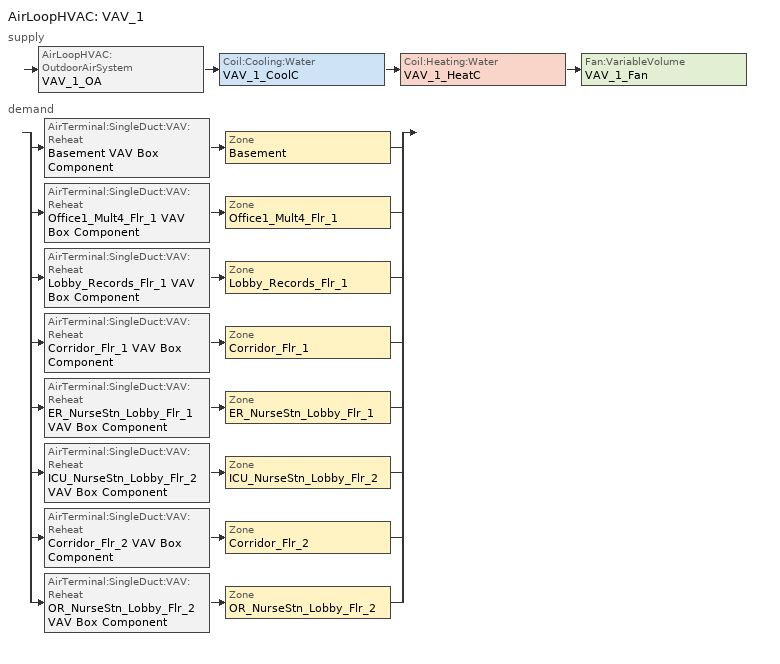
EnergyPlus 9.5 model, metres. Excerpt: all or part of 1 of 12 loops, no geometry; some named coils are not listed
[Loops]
AirLoopHVAC 'VAV_1'
 supply: AirLoopHVAC:OutdoorAirSystem 'VAV_1_OA' > Coil:Cooling:Water 'VAV_1_CoolC' > Coil:Heating:Water 'VAV_1_HeatC' > Fan:VariableVolume 'VAV_1_Fan'
 demand: split
  | AirTerminal:SingleDuct:VAV:Reheat 'Basement VAV Box Component' > Zone 'Basement'
  | AirTerminal:SingleDuct:VAV:Reheat 'Office1_Mult4_Flr_1 VAV Box Component' > Zone 'Office1_Mult4_Flr_1'
  | AirTerminal:SingleDuct:VAV:Reheat 'Lobby_Records_Flr_1 VAV Box Component' > Zone 'Lobby_Records_Flr_1'
  | AirTerminal:SingleDuct:VAV:Reheat 'Corridor_Flr_1 VAV Box Component' > Zone 'Corridor_Flr_1'
  | AirTerminal:SingleDuct:VAV:Reheat 'ER_NurseStn_Lobby_Flr_1 VAV Box Component' > Zone 'ER_NurseStn_Lobby_Flr_1'
  | AirTerminal:SingleDuct:VAV:Reheat 'ICU_NurseStn_Lobby_Flr_2 VAV Box Component' > Zone 'ICU_NurseStn_Lobby_Flr_2'
  | AirTerminal:SingleDuct:VAV:Reheat 'Corridor_Flr_2 VAV Box Component' > Zone 'Corridor_Flr_2'
  | AirTerminal:SingleDuct:VAV:Reheat 'OR_NurseStn_Lobby_Flr_2 VAV Box Component' > Zone 'OR_NurseStn_Lobby_Flr_2'
[Sizing:Zone] Zone Cooling Design Supply Air Temperature Input Method=SupplyAirTemperature; Zone Cooling Design Supply Air Temperature {C}=12.8; Zone Heating Design Supply Air Temperature Input Method=SupplyAirTemperature; Zone Heating Design Supply Air Temperature {C}=40; Zone Cooling Design Supply Air Humidity Ratio {kgWater/kgDryAir}=0.007; Zone Heating Design Supply Air Humidity Ratio {kgWater/kgDryAir}=0.008; Zone Heating Sizing Factor=0; Zone Cooling Sizing Factor=0; Cooling Design Air Flow Method=DesignDay; Cooling Design Air Flow Rate {m3/s}=0; Cooling Minimum Air Flow {m3/s}=0; Cooling Minimum Air Flow Fraction=0; Heating Design Air Flow Method=DesignDay; Heating Design Air Flow Rate {m3/s}=0; Account for Dedicated Outdoor Air System=No; Dedicated Outdoor Air System Control Strategy=NeutralSupplyAir; Dedicated Outdoor Air Low Setpoint Temperature for Design {C}=autosize; Dedicated Outdoor Air High Setpoint Temperature for Design {C}=autosize
Name | Design Specification Outdoor Air Object
Basement | SZ DSOA Basement
Office1_Mult4_Flr_1 | SZ DSOA Office1_Mult4_Flr_1
Lobby_Records_Flr_1 | SZ DSOA Lobby_Records_Flr_1
Corridor_Flr_1 | SZ DSOA Corridor_Flr_1
ER_NurseStn_Lobby_Flr_1 | SZ DSOA ER_NurseStn_Lobby_Flr_1
ICU_NurseStn_Lobby_Flr_2 | SZ DSOA ICU_NurseStn_Lobby_Flr_2
Corridor_Flr_2 | SZ DSOA Corridor_Flr_2
OR_NurseStn_Lobby_Flr_2 | SZ DSOA OR_NurseStn_Lobby_Flr_2
[DesignSpecification:OutdoorAir]
Name | Outdoor Air Method | Outdoor Air Flow per Zone Floor Area {m3/s-m2} | Outdoor Air Flow per Zone {m3/s} | Outdoor Air Flow per Person {m3/s-person}
SZ DSOA Basement | Flow/Area | 0.000368277 | 0
SZ DSOA Office1_Mult4_Flr_1 | Flow/Area | 0.00048257 | 0
SZ DSOA Lobby_Records_Flr_1; SZ DSOA ER_NurseStn_Lobby_Flr_1; SZ DSOA ICU_NurseStn_Lobby_Flr_2; SZ DSOA OR_NurseStn_Lobby_Flr_2 | Flow/Area | 0.000338645 | 0
SZ DSOA Corridor_Flr_1; SZ DSOA Corridor_Flr_2 | Flow/Area | 0.000304781 | 0
CM DSOA Basement | Sum | 0.000368277 |  | 1e-08
CM DSOA Office1_Mult4_Flr_1 | Sum | 0.00048257 |  | 1e-08
CM DSOA Lobby_Records_Flr_1; CM DSOA Er_Nursestn_Lobby_Flr_1; CM DSOA Icu_Nursestn_Lobby_Flr_2; CM DSOA Or_Nursestn_Lobby_Flr_2 | Sum | 0.000338645 |  | 1e-08
CM DSOA Corridor_Flr_1; CM DSOA Corridor_Flr_2 | Sum | 0.000304781 |  | 1e-08
[Sizing:System]
VAV_1: Type of Load to Size On=Sensible; Design Outdoor Air Flow Rate {m3/s}=5.40812; Central Heating Maximum System Air Flow Ratio=0.3; Preheat Design Temperature {C}=7; Preheat Design Humidity Ratio {kgWater/kgDryAir}=0.008; Precool Design Temperature {C}=12.8; Precool Design Humidity Ratio {kgWater/kgDryAir}=0.008; Central Cooling Design Supply Air Temperature {C}=12.8; Central Heating Design Supply Air Temperature {C}=12.8; Type of Zone Sum to Use=Coincident; 100% Outdoor Air in Cooling=No; 100% Outdoor Air in Heating=No; Central Cooling Design Supply Air Humidity Ratio {kgWater/kgDryAir}=0.007; Central Heating Design Supply Air Humidity Ratio {kgWater/kgDryAir}=0.008; Cooling Supply Air Flow Rate Method=DesignDay; Cooling Supply Air Flow Rate {m3/s}=0; Heating Supply Air Flow Rate Method=DesignDay; Heating Supply Air Flow Rate {m3/s}=0; System Outdoor Air Method=ZoneSum; Zone Maximum Outdoor Air Fraction=1; Cooling Design Capacity Method=CoolingDesignCapacity; Cooling Design Capacity {W}=autosize; Heating Design Capacity Method=HeatingDesignCapacity; Heating Design Capacity {W}=autosize; Central Cooling Capacity Control Method=OnOff
[AirLoopHVAC]
VAV_1: Design Supply Air Flow Rate {m3/s}=AUTOSIZE
[SetpointManager:OutdoorAirReset]
VAV_1 Supply Air Temperature Manager: Control Variable=Temperature; Setpoint at Outdoor Low Temperature {C}=15.6; Outdoor Low Temperature {C}=10; Setpoint at Outdoor High Temperature {C}=12.8; Outdoor High Temperature {C}=21.1; Setpoint Node or NodeList=VAV_1 Supply Equipment Outlet Node
[SetpointManager:MixedAir] Control Variable=Temperature
Name | Setpoint Node or NodeList
VAV_1_CoolC SAT Manager | VAV_1_CoolC-VAV_1_HeatCNode
VAV_1_HeatC SAT Manager | VAV_1_HeatC-VAV_1_FanNode
VAV_1_OAMixed Air Temp Manager | VAV_1_OA-VAV_1_CoolCNode
[SetpointManager:OutdoorAirPretreat]
VAV_1 Heat Exhchanger Supply Air Temp Manager: Control Variable=Temperature; Minimum Setpoint Temperature {C}=-99; Maximum Setpoint Temperature {C}=99; Minimum Setpoint Humidity Ratio {kgWater/kgDryAir}=0.00001; Maximum Setpoint Humidity Ratio {kgWater/kgDryAir}=1; Setpoint Node or NodeList=VAV_1 Heat Recovery Outlet Node
[Controller:WaterCoil] Control Variable=Temperature; Actuator Variable=Flow; Maximum Actuated Flow {m3/s}=AUTOSIZE; Minimum Actuated Flow {m3/s}=0
Name | Action | Controller Convergence Tolerance {deltaC}
VAV_1_CoolC_Controller | Reverse
VAV_1_HeatC_Controller | Normal | 0.0001
[Controller:OutdoorAir]
VAV_1_OA_Controller: Minimum Outdoor Air Flow Rate {m3/s}=0; Maximum Outdoor Air Flow Rate {m3/s}=AUTOSIZE; Economizer Control Type=DifferentialDryBulb; Economizer Control Action Type=ModulateFlow; Lockout Type=NoLockout; Minimum Limit Type=FixedMinimum; Minimum Outdoor Air Schedule=MinOA_Sched; Minimum Fraction of Outdoor Air Schedule=BLDG_OA_FRAC_SCH; Mechanical Ventilation Controller=VAV_1_DCV; Heat Recovery Bypass Control Type=BypassWhenOAFlowGreaterThanMinimum
[Zone equipment]
Basement: Basement VAV Box Component
Office1_Mult4_Flr_1: Office1_Mult4_Flr_1 VAV Box Component
Lobby_Records_Flr_1: Lobby_Records_Flr_1 VAV Box Component
Corridor_Flr_1: Corridor_Flr_1 VAV Box Component
ER_NurseStn_Lobby_Flr_1: ER_NurseStn_Lobby_Flr_1 VAV Box Component
ICU_NurseStn_Lobby_Flr_2: ICU_NurseStn_Lobby_Flr_2 VAV Box Component
Corridor_Flr_2: Corridor_Flr_2 VAV Box Component
OR_NurseStn_Lobby_Flr_2: OR_NurseStn_Lobby_Flr_2 VAV Box Component
[AirTerminal:SingleDuct:VAV:Reheat] Availability Schedule=ALWAYS_ON; Maximum Air Flow Rate {m3/s}=AUTOSIZE; Zone Minimum Air Flow Input Method=Constant; Maximum Hot Water or Steam Flow Rate {m3/s}=AUTOSIZE; Minimum Hot Water or Steam Flow Rate {m3/s}=0; Convergence Tolerance=0.001; Damper Heating Action=ReverseWithLimits; Maximum Flow Fraction During Reheat=0.5; Maximum Reheat Air Temperature {C}=40
Name | Constant Minimum Air Flow Fraction | Reheat Coil
Basement VAV Box Component | 0.476135 | Basement VAV Box Reheat Coil
Office1_Mult4_Flr_1 VAV Box Component | 0.2 | Office1_Mult4_Flr_1 VAV Box Reheat Coil
Lobby_Records_Flr_1 VAV Box Component | 0.387371 | Lobby_Records_Flr_1 VAV Box Reheat Coil
Corridor_Flr_1 VAV Box Component | 0.456052 | Corridor_Flr_1 VAV Box Reheat Coil
ER_NurseStn_Lobby_Flr_1 VAV Box Component | 0.236113 | ER_NurseStn_Lobby_Flr_1 VAV Box Reheat Coil
ICU_NurseStn_Lobby_Flr_2 VAV Box Component | 0.2 | ICU_NurseStn_Lobby_Flr_2 VAV Box Reheat Coil
Corridor_Flr_2 VAV Box Component | 0.477013 | Corridor_Flr_2 VAV Box Reheat Coil
OR_NurseStn_Lobby_Flr_2 VAV Box Component | 0.216127 | OR_NurseStn_Lobby_Flr_2 VAV Box Reheat Coil
[ZoneControl:Thermostat] Control Type Schedule=Dual Zone Control Type Sched
Name | Zone or ZoneList | Control 1
Basement Thermostat | Basement | Basement DualSPSched
Office1_Mult4_Flr_1 Thermostat | Office1_Mult4_Flr_1 | Office1_Mult4_Flr_1 DualSPSched
Lobby_Records_Flr_1 Thermostat | Lobby_Records_Flr_1 | Lobby_Records_Flr_1 DualSPSched
Corridor_Flr_1 Thermostat | Corridor_Flr_1 | Corridor_Flr_1 DualSPSched
ER_NurseStn_Lobby_Flr_1 Thermostat | ER_NurseStn_Lobby_Flr_1 | ER_NurseStn_Lobby_Flr_1 DualSPSched
ICU_NurseStn_Lobby_Flr_2 Thermostat | ICU_NurseStn_Lobby_Flr_2 | ICU_NurseStn_Lobby_Flr_2 DualSPSched
Corridor_Flr_2 Thermostat | Corridor_Flr_2 | Corridor_Flr_2 DualSPSched
OR_NurseStn_Lobby_Flr_2 Thermostat | OR_NurseStn_Lobby_Flr_2 | OR_NurseStn_Lobby_Flr_2 DualSPSched
[ThermostatSetpoint:DualSetpoint] Heating Setpoint Temperature Schedule=HtgSetP_Sch; Cooling Setpoint Temperature Schedule=ClgSetP_Sch
Basement DualSPSched; Office1_Mult4_Flr_1 DualSPSched; Lobby_Records_Flr_1 DualSPSched; Corridor_Flr_1 DualSPSched; ER_NurseStn_Lobby_Flr_1 DualSPSched; ICU_NurseStn_Lobby_Flr_2 DualSPSched; Corridor_Flr_2 DualSPSched; OR_NurseStn_Lobby_Flr_2 DualSPSched
[WaterHeater:Mixed]
SWH Laundry: Tank Volume {m3}=1.13562; Setpoint Temperature Schedule=Laundry Setpoint Temp Schedule; Deadband Temperature Difference {deltaC}=2; Maximum Temperature Limit {C}=82.2222; Heater Control Type=Cycle; Heater Maximum Capacity {W}=87921.32; Heater Minimum Capacity {W}=0; Heater Fuel Type=NATURALGAS; Heater Thermal Efficiency=0.803989; Off Cycle Parasitic Fuel Type=NATURALGAS; Off Cycle Parasitic Heat Fraction to Tank=0; Ambient Temperature Indicator=Zone; Ambient Temperature Zone=BASEMENT; Off Cycle Loss Coefficient to Ambient Temperature {W/K}=11.2541; On Cycle Loss Coefficient to Ambient Temperature {W/K}=11.2541; Peak Use Flow Rate {m3/s}=0.000176652; Use Flow Rate Fraction Schedule=LAUNDRY_SWH_SCH
[Coil:Cooling:Water]
VAV_1_CoolC: Availability Schedule=ALWAYS_ON; Design Water Flow Rate {m3/s}=AUTOSIZE; Design Air Flow Rate {m3/s}=AUTOSIZE; Design Inlet Water Temperature {C}=AUTOSIZE; Design Inlet Air Temperature {C}=AUTOSIZE; Design Outlet Air Temperature {C}=AUTOSIZE; Design Inlet Air Humidity Ratio {kgWater/kgDryAir}=AUTOSIZE; Design Outlet Air Humidity Ratio {kgWater/kgDryAir}=AUTOSIZE; Type of Analysis=SimpleAnalysis; Heat Exchanger Configuration=CrossFlow
[Coil:Heating:Water]
VAV_1_HeatC: Availability Schedule=ALWAYS_ON; U-Factor Times Area Value {W/K}=AUTOSIZE; Maximum Water Flow Rate {m3/s}=AUTOSIZE; Performance Input Method=UFactorTimesAreaAndDesignWaterFlowRate; Rated Capacity {W}=AUTOSIZE; Rated Inlet Water Temperature {C}=82.2; Rated Inlet Air Temperature {C}=12.8; Rated Outlet Water Temperature {C}=71.1; Rated Outlet Air Temperature {C}=40
[Fan:VariableVolume]
VAV_1_Fan: Availability Schedule=HVACOperationSchd; Fan Total Efficiency=0.61425; Pressure Rise {Pa}=1389.42; Maximum Flow Rate {m3/s}=AUTOSIZE; Fan Power Minimum Flow Rate Input Method=Fraction; Fan Power Minimum Flow Fraction=0.25; Motor Efficiency=0.945; Motor In Airstream Fraction=1; Fan Power Coefficient 1=0.0408; Fan Power Coefficient 2=0.088; Fan Power Coefficient 3=-0.0729; Fan Power Coefficient 4=0.9437; Fan Power Coefficient 5=0
[HeatExchanger:AirToAir:SensibleAndLatent]
VAV_1 OA Heat Recovery: Availability Schedule=Always_On; Nominal Supply Air Flow Rate {m3/s}=AUTOSIZE; Sensible Effectiveness at 100% Heating Air Flow=0.7; Latent Effectiveness at 100% Heating Air Flow=0.6; Sensible Effectiveness at 75% Heating Air Flow=0.7; Latent Effectiveness at 75% Heating Air Flow=0.6; Sensible Effectiveness at 100% Cooling Air Flow=0.75; Latent Effectiveness at 100% Cooling Air Flow=0.6; Sensible Effectiveness at 75% Cooling Air Flow=0.75; Latent Effectiveness at 75% Cooling Air Flow=0.6; Nominal Electric Power {W}=3930.33; Supply Air Outlet Temperature Control=Yes; Heat Exchanger Type=Rotary; Frost Control Type=ExhaustOnly; Threshold Temperature {C}=-23.3; Initial Defrost Time Fraction=0.167; Rate of Defrost Time Fraction Increase {1/K}=1.44
[Controller:MechanicalVentilation]
VAV_1_DCV: Availability Schedule=BLDG_OA_FRAC_SCH; Demand Controlled Ventilation=Yes; System Outdoor Air Method=VentilationRateProcedure; Zone or ZoneList 1=Basement; Design Specification Outdoor Air Object Name 1=CM DSOA Basement; Design Specification Zone Air Distribution Object Name 1=CM DSZAD Basement; Zone or ZoneList 2=Office1_Mult4_Flr_1; Design Specification Outdoor Air Object Name 2=CM DSOA Office1_Mult4_Flr_1; Design Specification Zone Air Distribution Object Name 2=CM DSZAD Office1_Mult4_Flr_1; Zone or ZoneList 3=Lobby_Records_Flr_1; Design Specification Outdoor Air Object Name 3=CM DSOA Lobby_Records_Flr_1; Design Specification Zone Air Distribution Object Name 3=CM DSZAD Lobby_Records_Flr_1; Zone or ZoneList 4=Corridor_Flr_1; Design Specification Outdoor Air Object Name 4=CM DSOA Corridor_Flr_1; Design Specification Zone Air Distribution Object Name 4=CM DSZAD Corridor_Flr_1; Zone or ZoneList 5=Er_Nursestn_Lobby_Flr_1; Design Specification Outdoor Air Object Name 5=CM DSOA Er_Nursestn_Lobby_Flr_1; Design Specification Zone Air Distribution Object Name 5=CM DSZAD Er_Nursestn_Lobby_Flr_1; Zone or ZoneList 6=Icu_Nursestn_Lobby_Flr_2; Design Specification Outdoor Air Object Name 6=CM DSOA Icu_Nursestn_Lobby_Flr_2; Design Specification Zone Air Distribution Object Name 6=CM DSZAD Icu_Nursestn_Lobby_Flr_2; Zone or ZoneList 7=Corridor_Flr_2; Design Specification Outdoor Air Object Name 7=CM DSOA Corridor_Flr_2; Design Specification Zone Air Distribution Object Name 7=CM DSZAD Corridor_Flr_2; Zone or ZoneList 8=Or_Nursestn_Lobby_Flr_2; Design Specification Outdoor Air Object Name 8=CM DSOA Or_Nursestn_Lobby_Flr_2; Design Specification Zone Air Distribution Object Name 8=CM DSZAD Or_Nursestn_Lobby_Flr_2
[DesignSpecification:ZoneAirDistribution] Zone Air Distribution Effectiveness in Cooling Mode=1; Zone Air Distribution Effectiveness in Heating Mode=1
CM DSZAD Basement; CM DSZAD Office1_Mult4_Flr_1; CM DSZAD Lobby_Records_Flr_1; CM DSZAD Corridor_Flr_1; CM DSZAD Er_Nursestn_Lobby_Flr_1; CM DSZAD Icu_Nursestn_Lobby_Flr_2; CM DSZAD Corridor_Flr_2; CM DSZAD Or_Nursestn_Lobby_Flr_2
[Schedule:Compact]
ALWAYS_ON; HVACOperationSchd; MinOA_Sched: Through: 12/31, For: AllDays, Until: 24:00, 1
Laundry Setpoint Temp Schedule: THROUGH: 12/31, FOR: AllDays, UNTIL: 24:00, 82.22
LAUNDRY_SWH_SCH: THROUGH: 12/31, FOR: AllDays, UNTIL: 08:00, 0, UNTIL: 15:00, 1, UNTIL: 24:00, 0
HTGSETP_SCH: Through: 12/31, For: ALLDays, Until: 24:00, 21
CLGSETP_SCH: Through: 12/31, For: AllDays, Until: 24:00, 24
BLDG_OA_FRAC_SCH: Through: 12/31, For: Weekdays, Until: 06:00, 0, Until: 18:00, 0.25, Until: 24:00, 0, For: SummerDesignDay, Until: 06:00, 0, Until: 18:00, 0.25, Until: 24:00, 0, For: WinterDesignDay, Until: 06:00, 0, Until: 18:00, 0.25, Until: 24:00, 0, For: Saturday, Until: 06:00, 0, Until: 18:00, 0.25, Until: 24:00, 0, For: Sunday Holidays AllOtherDays, Until: 24:00, 0
Dual Zone Control Type Sched: Through: 12/31, For: AllDays, Until: 24:00, 4
